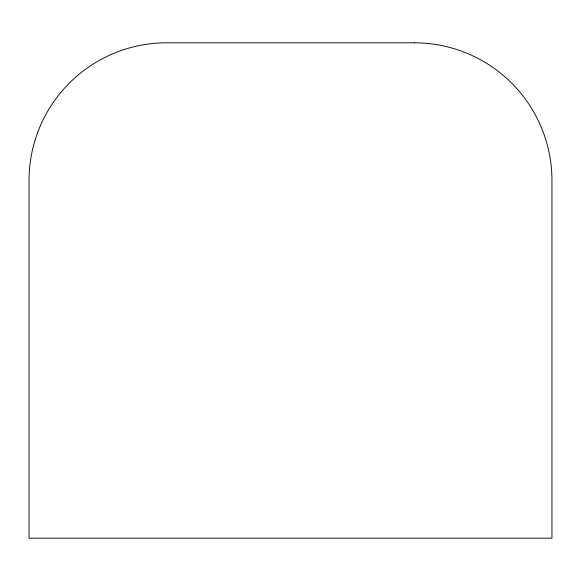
<?xml version="1.0" encoding="UTF-8"?>
<svg xmlns="http://www.w3.org/2000/svg" width="581" height="581" viewBox="0 0 581 581"><rect width="100%" height="100%" fill="white"/><g stroke="black" fill="none" stroke-linecap="round" stroke-linejoin="round"><path stroke-width="0.87" d="M414.347 42.812L166.653 42.812A137.603 137.603 0 0 0 29.05 180.415L29.05 538.188L551.95 538.188L551.95 180.415A137.603 137.603 0 0 0 414.347 42.812"/></g></svg>
